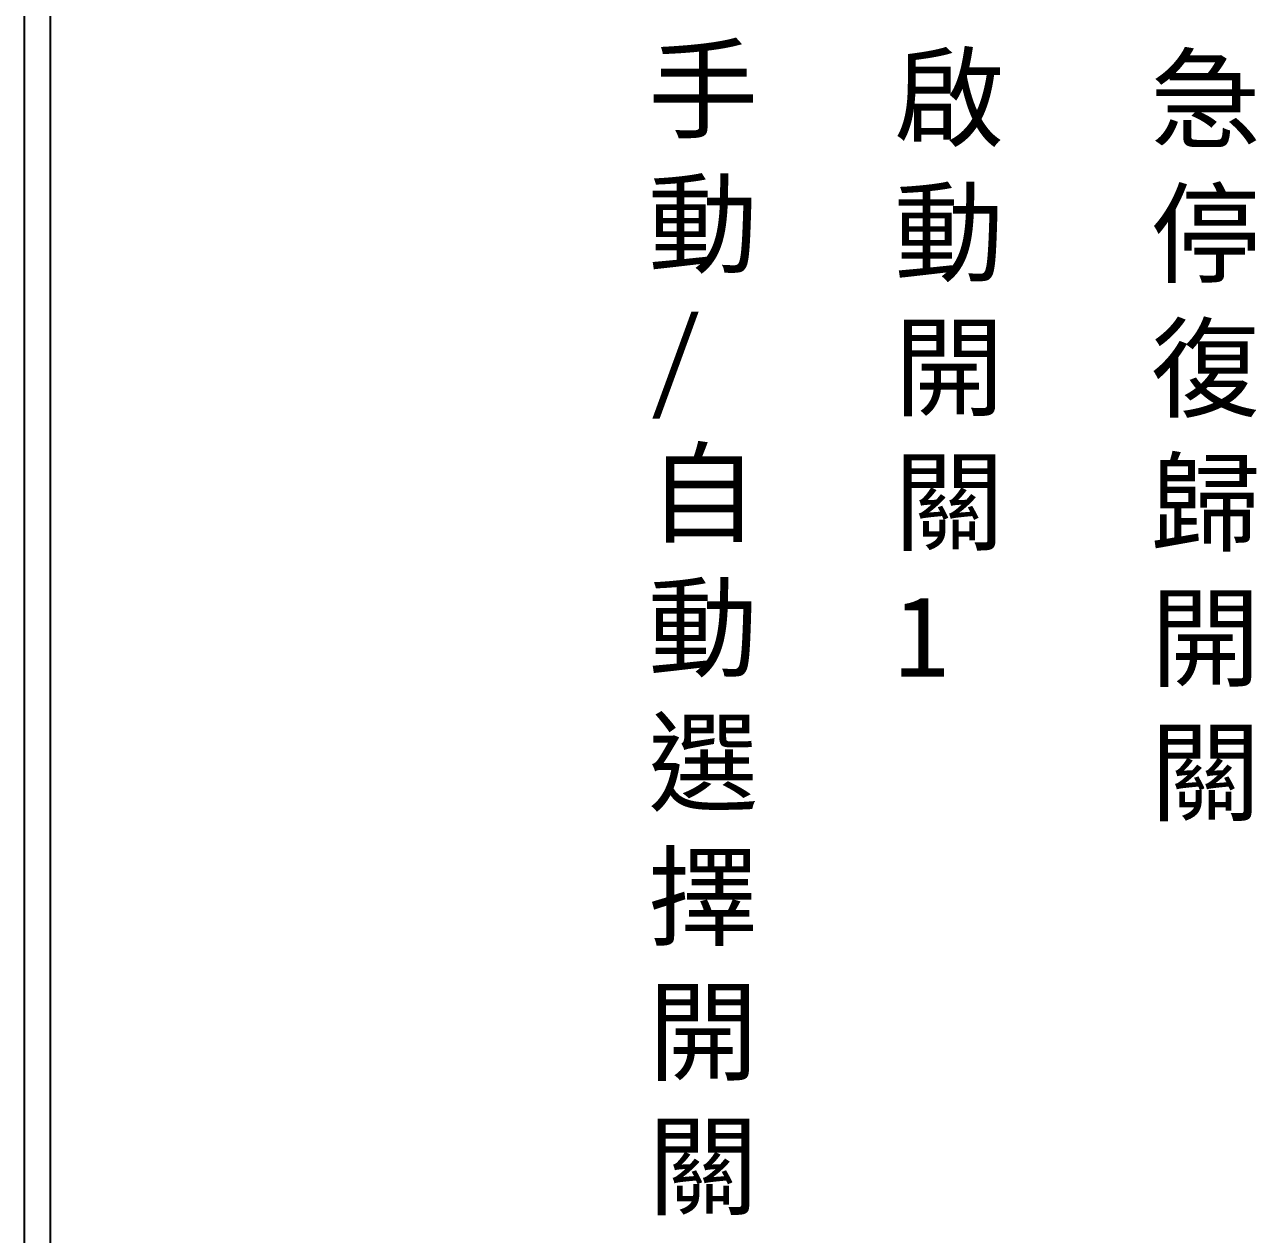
# Model space of a CAD drawing. Extents: x 10 to 297, y 3 to 207.
# Drawn here: x 10 to 69.5, y 36.1 to 94.5 of the extents above; entities that cross this region are included whole.
import ezdxf

# ---------------------------------------------------------------- set-up
doc = ezdxf.new("R2010")
doc.units = 0
doc.layers.add('圖框層', color=7, linetype='CONTINUOUS')
doc.layers.add('標尺寸層', color=3, linetype='CONTINUOUS')
doc.styles.add('CNS', font='romanc.shx', dxfattribs={"bigfont": 'chineset.shx'})

msp = doc.modelspace()

# ---------------------------------------------------------------- linework, layer by layer
at = {"layer": '圖框層', "color": 7}
for p, q in [((10, 3), (10, 206.969)), ((11.25, 4.25), (11.25, 205.719))]:
    msp.add_line(p, q, dxfattribs=at)

# ---------------------------------------------------------------- texts
at = {"layer": '標尺寸層', "color": 7, "char_height": 3.9, "attachment_point": 1, "style": 'CNS'}
for s, insert, width in [('{\\fDFKai-SB|b0|i0|c136|p65;手動\\P/\\P自動選擇開關}', (40.117, 93.331), 4.96081), ('{\\fDFKai-SB|b0|i0|c136|p65;啟動開關\\P1}', (52.006, 92.923), 1.83858), ('{\\fDFKai-SB|b0|i0|c136|p65;急停\\P復歸開關}', (64.384, 92.858), 4.96081)]:
    msp.add_mtext(s, dxfattribs=dict(at, insert=insert, width=width))

doc.saveas('drawing.dxf')
